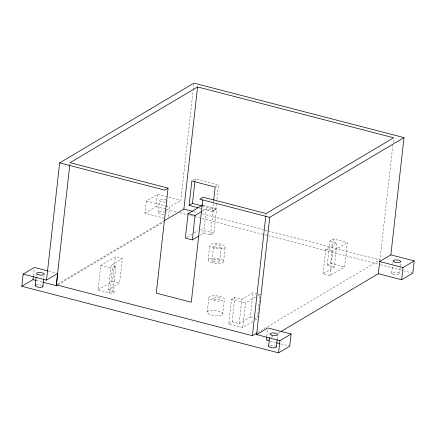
<?xml version="1.0" encoding="UTF-8"?>
<svg xmlns="http://www.w3.org/2000/svg" width="436" height="436" viewBox="0 0 436 436"><rect width="100%" height="100%" fill="white"/><g stroke="black" fill="none" stroke-linecap="round" stroke-linejoin="round"><path stroke-width="0.33" stroke-dasharray="2.18 1.64" d="M33.425 275.781L34.215 268.712M36.275 276.059L36.422 274.773M43.802 278.56L44.091 275.988M108.406 289.744L115.409 291.564L112.052 293.553L98.051 289.924L100.787 265.497L115.333 256.859L122.336 258.673L119.595 283.1L108.406 289.744L111.147 265.317L122.336 258.673M115.818 266.527L112.461 268.522L109.719 292.948L113.077 290.959L115.818 266.527L111.147 265.317M98.051 289.924L112.597 281.285L115.333 256.859M164.339 218.24L144.888 213.199L146.256 200.98L157.445 194.336L180.787 200.391L193.11 90.546M144.888 213.199L156.077 206.55L157.445 194.336M158.268 212.545L159.641 200.331M166.247 211.329L166.465 209.4M166.754 206.828L166.972 204.898M168.514 216.676L169.599 207.035L180.787 200.391M193.181 89.871L193.786 84.48M194.974 180.967L195.197 178.989L218.54 185.044L216.763 200.887M203.519 233.271L206.261 208.839L213.264 210.659L216.621 208.664L213.88 233.091L210.523 235.086L203.519 233.271L199.601 235.593M199.475 208.103L212.441 211.465L213.329 203.541M213.406 202.882L213.629 200.898M210.523 235.086L213.264 210.659M208.092 260.227L209.732 245.572M212.441 211.465L215.798 209.471L216.687 201.546M211.961 260.515L213.607 245.86M207.274 311.996L208.915 297.341M219.706 261.093L221.346 246.438M223.575 261.382L225.221 246.722M222.682 314.176A7.81 2.567 6.4 0 0 211.956 310.405A7.81 2.567 6.4 0 0 210.294 314.678A7.81 2.567 6.4 0 0 222.682 314.176L224.327 299.521A7.81 2.567 6.4 0 0 213.602 295.75A7.81 2.567 6.4 0 0 211.934 300.023A7.81 2.567 6.4 0 0 224.327 299.521M252.657 321.577L242.765 327.452L228.758 323.823L231.5 299.39L234.857 297.401L241.86 299.216L253.049 292.572L260.052 294.387L257.311 318.814L254.984 320.198M228.758 323.823L232.115 321.828L234.857 297.401M232.115 321.828L239.119 323.643L241.86 299.216M242.765 327.452L245.506 303.025L255.398 297.15M239.119 323.643L250.308 316.999L253.049 292.572M265.862 215.558L266.091 213.531M266.837 336.314L267.628 329.24M277.214 339.094L277.503 336.521M323.043 273.808L325.779 249.381L336.974 242.738L334.232 267.164L323.043 273.808L330.041 275.628L344.593 266.99L347.329 242.558L333.327 238.928L329.97 240.923L327.229 265.35L334.232 267.164M327.229 265.35L330.586 263.355L333.327 238.928M330.041 275.628L332.782 251.196L347.329 242.558M257.654 332.548L379.952 259.932L392.82 145.21M393.119 142.512L393.501 139.139M391.692 273.143L392.487 266.069M392.776 263.497L392.918 262.21M399.436 273.715L400.591 263.431M192.957 180.319L195.197 178.989M215.182 187.033L218.54 185.044M57.492 284.136L163.402 221.248M58.081 284.654L163.565 222.017M202.342 211.166L206.261 208.839M186.494 237.407L193.475 233.26M194.053 232.917L198.129 230.497M257.725 295.766L260.052 294.387M267.568 339.475L268.734 338.783M271.067 337.399L272.816 336.363M278.059 333.246L280.392 331.861M202.615 205.029L216.621 208.664M202.833 206.108L215.798 209.471M329.97 240.923L336.974 242.738M193.753 211.645L197.699 212.67M202.304 213.863L267.442 230.753M268.102 230.922L379.952 259.932M146.256 200.98L165.059 205.857M165.707 206.026L169.599 207.035M325.779 249.381L332.782 251.196M156.077 206.55L165.953 209.111M166.607 209.285L177.141 212.016M179.774 212.697L264.042 234.552M264.701 234.721L379.914 264.598M380.574 264.766L402.957 270.571M403.611 270.745L412.832 273.132M200.511 229.625L213.88 233.091M330.586 263.355L344.593 266.99M100.787 265.497L112.461 268.522M231.5 299.39L245.506 303.025M112.597 281.285L119.595 283.1M250.308 316.999L257.311 318.814M48.625 271.127L56.402 273.143M36.232 280.479L42.069 281.994M270.293 341.175L275.481 342.522M280.67 343.868L289.095 346.053M36.117 284.855A3.902 1.286 6.4 0 1 41.594 285.258M164.176 214.207A3.902 1.286 6.4 0 1 159.026 213.357A3.902 1.286 6.4 0 1 159.581 211.678A3.902 1.286 6.4 0 1 164.83 212.234M270.287 345.23A3.902 1.286 6.4 0 1 275.683 346.108M165.544 201.988A3.902 1.286 6.4 0 1 160.399 201.143A3.902 1.286 6.4 0 1 160.955 199.459A3.902 1.286 6.4 0 1 166.198 200.02M167.244 200.691A3.902 1.286 6.4 0 1 167.293 201.367M210.779 262.259A7.81 2.567 6.4 0 0 223.466 262.041A7.81 2.567 6.4 0 0 213.253 258.112A7.81 2.567 6.4 0 0 210.779 262.259M393.038 274.157A3.902 1.286 6.4 0 0 399.381 274.048A3.902 1.286 6.4 0 0 394.275 272.08A3.902 1.286 6.4 0 0 393.038 274.157M213.308 261.535A3.902 1.286 6.4 0 0 219.651 261.426A3.902 1.286 6.4 0 0 214.545 259.458A3.902 1.286 6.4 0 0 213.308 261.535M214.092 299.156A3.902 1.286 6.4 0 0 220.436 299.047A3.902 1.286 6.4 0 0 215.335 297.085A3.902 1.286 6.4 0 0 214.092 299.156M214.948 246.874A3.902 1.286 6.4 0 0 221.292 246.765A3.902 1.286 6.4 0 0 216.191 244.803A3.902 1.286 6.4 0 0 214.948 246.874M212.425 247.604A7.81 2.567 6.4 0 0 225.112 247.386A7.81 2.567 6.4 0 0 214.899 243.457A7.81 2.567 6.4 0 0 212.425 247.604"/><path stroke-width="0.65" d="M280.975 331.518L378.301 273.726L379.669 261.513L390.858 254.869L404.009 137.613L269.737 217.341L256.586 334.597L267.775 327.954L291.112 334.009L289.744 346.222L278.555 352.866L21.8 286.283L23.168 274.07L34.362 267.426L47.976 270.958M21.8 286.283L32.989 279.64L33.349 276.424M35.196 285.7L36.133 277.345M42.935 286.278L43.731 279.204M23.168 274.07L46.51 280.125L59.661 162.868L193.938 83.134L404.009 137.613M69.798 164.715L56.32 284.833L252.39 335.676L257.071 332.897M42.717 282.163L56.331 285.694L57.699 273.476L46.51 280.125M269.737 217.341L199.71 199.181L203.067 197.192L266.091 213.531L393.654 137.787L197.584 86.944L70.022 162.688L168.056 188.112L156.273 293.156L191.284 302.235L202.767 199.884M163.99 220.899L183.883 209.084L197.584 86.944M202.615 205.029L188.069 213.667L185.327 238.1L192.331 239.914L199.045 235.925M198.178 207.765L189.099 205.411L191.84 180.984L215.182 187.033L213.7 200.238M189.099 205.411L192.456 203.416L194.903 181.627M192.331 239.914L195.072 215.488L201.786 211.498M252.39 335.676L265.786 216.234M266.761 336.957L266.401 340.167L268.996 340.843M268.609 346.228L269.546 337.873M276.348 346.805L277.143 339.737M278.555 352.866L279.923 340.652L291.112 334.009M401.638 279.776L403.011 267.562L414.2 260.919L412.832 273.132L401.638 279.776L378.301 273.726M168.056 188.112L164.699 190.107L59.661 162.868M56.331 285.694L57.498 285.002M192.456 203.416L202.184 205.939M390.858 254.869L414.2 260.919M183.883 209.084L192.44 211.302M379.669 261.513L403.011 267.562M188.069 213.667L195.072 215.488M256.586 334.597L279.923 340.652M32.989 279.64L36.232 280.479M276.778 342.86L279.372 343.53M42.728 285.923A3.902 1.286 6.4 0 1 38.853 287.259A3.902 1.286 6.4 0 1 35.567 285.079M276.141 346.457A3.902 1.286 6.4 0 1 272.778 347.835A3.902 1.286 6.4 0 1 268.663 345.901M37.91 274.5A3.902 1.286 6.4 0 0 44.254 274.391A3.902 1.286 6.4 0 0 39.147 272.429A3.902 1.286 6.4 0 0 37.91 274.5M271.323 335.033A3.902 1.286 6.4 0 0 277.667 334.924A3.902 1.286 6.4 0 0 272.56 332.957A3.902 1.286 6.4 0 0 271.323 335.033M394.406 261.943A3.902 1.286 6.4 0 0 400.749 261.834A3.902 1.286 6.4 0 0 395.648 259.867A3.902 1.286 6.4 0 0 394.406 261.943"/></g></svg>
